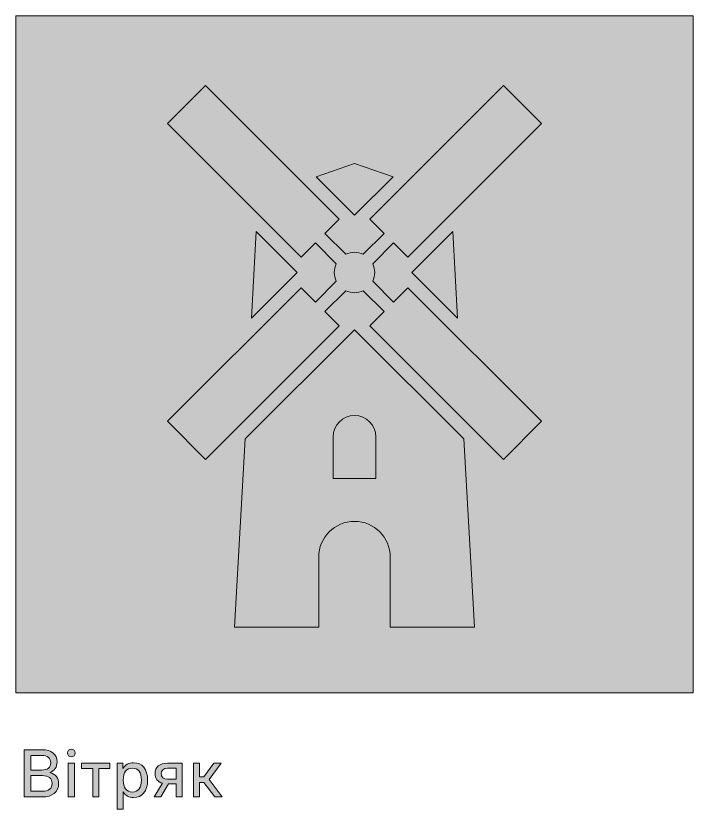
# Model space of a CAD drawing. Header units: millimetres. Extents: x -1334 to 1514, y -1037 to 10.
# Drawn here: x 333.7 to 433.7, y -279.2 to -162 of the extents above; entities that cross this region are included whole.
import ezdxf

# ---------------------------------------------------------------- set-up
doc = ezdxf.new("R2010")
doc.units = ezdxf.units.MM
doc.header["$MEASUREMENT"] = 0
doc.layers.add('bg', color=7, linetype='Continuous', lineweight=0)
doc.layers.add('icons', color=7, linetype='Continuous', lineweight=0)

# ---------------------------------------------------------------- blocks, each defined once
blk = doc.blocks.new('Block_46')
at = {"layer": 'icons', "true_color": 0x231f20, "transparency": 33554687}
h = blk.add_hatch(color=250, dxfattribs=at)
h.dxf.hatch_style = 2
edge = h.paths.add_edge_path()
edge.add_spline(control_points=[(337.62, -274.21), (337.62, -274.21), (335.89, -274.21), (335.89, -274.21), (335.89, -274.21), (335.89, -276.53), (335.89, -276.53), (335.89, -276.53), (337.62, -276.53), (337.62, -276.53), (338.53, -276.53), (339.06, -276.1), (339.06, -275.37), (339.06, -274.63), (338.53, -274.21), (337.62, -274.21)], knot_values=[0, 0, 0, 0, 1, 1, 1, 2, 2, 2, 3, 3, 3, 4, 4, 4, 5, 5, 5, 5], degree=3, periodic=0)
edge = h.paths.add_edge_path()
edge.add_spline(control_points=[(337.52, -271.25), (337.52, -271.25), (335.89, -271.25), (335.89, -271.25), (335.89, -271.25), (335.89, -273.41), (335.89, -273.41), (335.89, -273.41), (337.52, -273.41), (337.52, -273.41), (338.36, -273.41), (338.85, -273.02), (338.85, -272.33), (338.85, -271.64), (338.36, -271.25), (337.52, -271.25)], knot_values=[0, 0, 0, 0, 1, 1, 1, 2, 2, 2, 3, 3, 3, 4, 4, 4, 5, 5, 5, 5], degree=3, periodic=0)
edge = h.paths.add_edge_path()
edge.add_spline(control_points=[(334.94, -277.38), (334.94, -277.38), (334.94, -270.4), (334.94, -270.4), (334.94, -270.4), (337.59, -270.4), (337.59, -270.4), (338.94, -270.4), (339.79, -271.09), (339.79, -272.2), (339.79, -272.95), (339.39, -273.52), (338.73, -273.74), (339.55, -274.01), (340.02, -274.6), (340.02, -275.42), (340.02, -276.62), (339.09, -277.38), (337.62, -277.38), (337.62, -277.38), (334.94, -277.38), (334.94, -277.38)], knot_values=[0, 0, 0, 0, 1, 1, 1, 2, 2, 2, 3, 3, 3, 4, 4, 4, 5, 5, 5, 6, 6, 6, 7, 7, 7, 7], degree=3, periodic=0)
h = blk.add_hatch(color=250, dxfattribs=at)
h.dxf.hatch_style = 2
edge = h.paths.add_edge_path()
edge.add_spline(control_points=[(342.34, -277.38), (342.34, -277.38), (341.44, -277.38), (341.44, -277.38), (341.44, -277.38), (341.44, -272.4), (341.44, -272.4), (341.44, -272.4), (342.34, -272.4), (342.34, -272.4), (342.34, -272.4), (342.34, -277.38), (342.34, -277.38)], knot_values=[0, 0, 0, 0, 1, 1, 1, 2, 2, 2, 3, 3, 3, 4, 4, 4, 4], degree=3, periodic=0)
edge = h.paths.add_edge_path()
edge.add_spline(control_points=[(341.89, -270.31), (342.22, -270.31), (342.46, -270.54), (342.46, -270.87), (342.46, -271.2), (342.22, -271.45), (341.89, -271.45), (341.56, -271.45), (341.31, -271.2), (341.31, -270.87), (341.31, -270.54), (341.56, -270.31), (341.89, -270.31)], knot_values=[0, 0, 0, 0, 1, 1, 1, 2, 2, 2, 3, 3, 3, 4, 4, 4, 4], degree=3, periodic=0)
h = blk.add_hatch(color=250, dxfattribs=at)
h.dxf.hatch_style = 2
edge = h.paths.add_edge_path()
edge.add_spline(control_points=[(343.4, -272.4), (343.4, -272.4), (347.59, -272.4), (347.59, -272.4), (347.59, -272.4), (347.59, -273.16), (347.59, -273.16), (347.59, -273.16), (345.95, -273.16), (345.95, -273.16), (345.95, -273.16), (345.95, -277.38), (345.95, -277.38), (345.95, -277.38), (345.05, -277.38), (345.05, -277.38), (345.05, -277.38), (345.05, -273.16), (345.05, -273.16), (345.05, -273.16), (343.4, -273.16), (343.4, -273.16), (343.4, -273.16), (343.4, -272.4), (343.4, -272.4)], knot_values=[0, 0, 0, 0, 1, 1, 1, 2, 2, 2, 3, 3, 3, 4, 4, 4, 5, 5, 5, 6, 6, 6, 7, 7, 7, 8, 8, 8, 8], degree=3, periodic=0)
h = blk.add_hatch(color=250, dxfattribs=at)
h.dxf.hatch_style = 2
edge = h.paths.add_edge_path()
edge.add_spline(control_points=[(350.91, -273.12), (350.04, -273.12), (349.56, -273.73), (349.56, -274.89), (349.56, -276.03), (350.04, -276.65), (350.91, -276.65), (351.77, -276.65), (352.25, -276.03), (352.25, -274.89), (352.25, -273.74), (351.77, -273.12), (350.91, -273.12)], knot_values=[0, 0, 0, 0, 1, 1, 1, 2, 2, 2, 3, 3, 3, 4, 4, 4, 4], degree=3, periodic=0)
edge = h.paths.add_edge_path()
edge.add_spline(control_points=[(351.09, -272.32), (352.39, -272.32), (353.15, -273.25), (353.15, -274.89), (353.15, -276.52), (352.4, -277.46), (351.09, -277.46), (350.39, -277.46), (349.87, -277.17), (349.56, -276.63), (349.56, -276.63), (349.56, -279.17), (349.56, -279.17), (349.56, -279.17), (348.67, -279.17), (348.67, -279.17), (348.67, -279.17), (348.67, -272.4), (348.67, -272.4), (348.67, -272.4), (349.51, -272.4), (349.51, -272.4), (349.51, -272.4), (349.51, -273.19), (349.51, -273.19), (349.82, -272.63), (350.36, -272.32), (351.09, -272.32)], knot_values=[0, 0, 0, 0, 1, 1, 1, 2, 2, 2, 3, 3, 3, 4, 4, 4, 5, 5, 5, 6, 6, 6, 7, 7, 7, 8, 8, 8, 9, 9, 9, 9], degree=3, periodic=0)
h = blk.add_hatch(color=250, dxfattribs=at)
h.dxf.hatch_style = 2
edge = h.paths.add_edge_path()
edge.add_spline(control_points=[(357.36, -273.14), (357.36, -273.14), (356.08, -273.14), (356.08, -273.14), (355.48, -273.14), (355.15, -273.43), (355.15, -273.93), (355.15, -274.45), (355.48, -274.74), (356.08, -274.74), (356.08, -274.74), (357.36, -274.74), (357.36, -274.74), (357.36, -274.74), (357.36, -273.14), (357.36, -273.14)], knot_values=[0, 0, 0, 0, 1, 1, 1, 2, 2, 2, 3, 3, 3, 4, 4, 4, 5, 5, 5, 5], degree=3, periodic=0)
edge = h.paths.add_edge_path()
edge.add_spline(control_points=[(355.36, -275.36), (354.64, -275.17), (354.26, -274.66), (354.26, -273.91), (354.26, -272.95), (354.91, -272.4), (356.08, -272.4), (356.08, -272.4), (358.26, -272.4), (358.26, -272.4), (358.26, -272.4), (358.26, -277.38), (358.26, -277.38), (358.26, -277.38), (357.36, -277.38), (357.36, -277.38), (357.36, -277.38), (357.36, -275.44), (357.36, -275.44), (357.36, -275.44), (356.25, -275.44), (356.25, -275.44), (356.25, -275.44), (355.1, -277.38), (355.1, -277.38), (355.1, -277.38), (354.13, -277.38), (354.13, -277.38), (354.13, -277.38), (355.36, -275.36), (355.36, -275.36)], knot_values=[0, 0, 0, 0, 1, 1, 1, 2, 2, 2, 3, 3, 3, 4, 4, 4, 5, 5, 5, 6, 6, 6, 7, 7, 7, 8, 8, 8, 9, 9, 9, 10, 10, 10, 10], degree=3, periodic=0)
h = blk.add_hatch(color=250, dxfattribs=at)
h.dxf.hatch_style = 2
edge = h.paths.add_edge_path()
edge.add_spline(control_points=[(360.81, -275.22), (360.81, -275.22), (360.81, -277.38), (360.81, -277.38), (360.81, -277.38), (359.92, -277.38), (359.92, -277.38), (359.92, -277.38), (359.92, -272.4), (359.92, -272.4), (359.92, -272.4), (360.81, -272.4), (360.81, -272.4), (360.81, -272.4), (360.81, -274.4), (360.81, -274.4), (360.81, -274.4), (361.48, -274.4), (361.48, -274.4), (361.48, -274.4), (362.95, -272.4), (362.95, -272.4), (362.95, -272.4), (364, -272.4), (364, -272.4), (364, -272.4), (362.22, -274.81), (362.22, -274.81), (362.22, -274.81), (364.14, -277.38), (364.14, -277.38), (364.14, -277.38), (363.08, -277.38), (363.08, -277.38), (363.08, -277.38), (361.48, -275.22), (361.48, -275.22), (361.48, -275.22), (360.81, -275.22), (360.81, -275.22)], knot_values=[0, 0, 0, 0, 1, 1, 1, 2, 2, 2, 3, 3, 3, 4, 4, 4, 5, 5, 5, 6, 6, 6, 7, 7, 7, 8, 8, 8, 9, 9, 9, 10, 10, 10, 11, 11, 11, 12, 12, 12, 13, 13, 13, 13], degree=3, periodic=0)
at = {"layer": 'icons'}
for points, knots in [([(334.94, -277.38), (334.94, -277.38), (334.94, -270.4), (334.94, -270.4), (334.94, -270.4), (337.59, -270.4), (337.59, -270.4), (338.94, -270.4), (339.79, -271.09), (339.79, -272.2), (339.79, -272.95), (339.39, -273.52), (338.73, -273.74), (339.55, -274.01), (340.02, -274.6), (340.02, -275.42), (340.02, -276.62), (339.09, -277.38), (337.62, -277.38), (337.62, -277.38), (334.94, -277.38), (334.94, -277.38)], [0, 0, 0, 0, 1, 1, 1, 2, 2, 2, 3, 3, 3, 4, 4, 4, 5, 5, 5, 6, 6, 6, 7, 7, 7, 7]), ([(341.89, -270.31), (342.22, -270.31), (342.46, -270.54), (342.46, -270.87), (342.46, -271.2), (342.22, -271.45), (341.89, -271.45), (341.56, -271.45), (341.31, -271.2), (341.31, -270.87), (341.31, -270.54), (341.56, -270.31), (341.89, -270.31)], [0, 0, 0, 0, 1, 1, 1, 2, 2, 2, 3, 3, 3, 4, 4, 4, 4]), ([(337.52, -271.25), (337.52, -271.25), (335.89, -271.25), (335.89, -271.25), (335.89, -271.25), (335.89, -273.41), (335.89, -273.41), (335.89, -273.41), (337.52, -273.41), (337.52, -273.41), (338.36, -273.41), (338.85, -273.02), (338.85, -272.33), (338.85, -271.64), (338.36, -271.25), (337.52, -271.25)], [0, 0, 0, 0, 1, 1, 1, 2, 2, 2, 3, 3, 3, 4, 4, 4, 5, 5, 5, 5]), ([(342.34, -277.38), (342.34, -277.38), (341.44, -277.38), (341.44, -277.38), (341.44, -277.38), (341.44, -272.4), (341.44, -272.4), (341.44, -272.4), (342.34, -272.4), (342.34, -272.4), (342.34, -272.4), (342.34, -277.38), (342.34, -277.38)], [0, 0, 0, 0, 1, 1, 1, 2, 2, 2, 3, 3, 3, 4, 4, 4, 4]), ([(343.4, -272.4), (343.4, -272.4), (347.59, -272.4), (347.59, -272.4), (347.59, -272.4), (347.59, -273.16), (347.59, -273.16), (347.59, -273.16), (345.95, -273.16), (345.95, -273.16), (345.95, -273.16), (345.95, -277.38), (345.95, -277.38), (345.95, -277.38), (345.05, -277.38), (345.05, -277.38), (345.05, -277.38), (345.05, -273.16), (345.05, -273.16), (345.05, -273.16), (343.4, -273.16), (343.4, -273.16), (343.4, -273.16), (343.4, -272.4), (343.4, -272.4)], [0, 0, 0, 0, 1, 1, 1, 2, 2, 2, 3, 3, 3, 4, 4, 4, 5, 5, 5, 6, 6, 6, 7, 7, 7, 8, 8, 8, 8]), ([(351.09, -272.32), (352.39, -272.32), (353.15, -273.25), (353.15, -274.89), (353.15, -276.52), (352.4, -277.46), (351.09, -277.46), (350.39, -277.46), (349.87, -277.17), (349.56, -276.63), (349.56, -276.63), (349.56, -279.17), (349.56, -279.17), (349.56, -279.17), (348.67, -279.17), (348.67, -279.17), (348.67, -279.17), (348.67, -272.4), (348.67, -272.4), (348.67, -272.4), (349.51, -272.4), (349.51, -272.4), (349.51, -272.4), (349.51, -273.19), (349.51, -273.19), (349.82, -272.63), (350.36, -272.32), (351.09, -272.32)], [0, 0, 0, 0, 1, 1, 1, 2, 2, 2, 3, 3, 3, 4, 4, 4, 5, 5, 5, 6, 6, 6, 7, 7, 7, 8, 8, 8, 9, 9, 9, 9]), ([(355.36, -275.36), (354.64, -275.17), (354.26, -274.66), (354.26, -273.91), (354.26, -272.95), (354.91, -272.4), (356.08, -272.4), (356.08, -272.4), (358.26, -272.4), (358.26, -272.4), (358.26, -272.4), (358.26, -277.38), (358.26, -277.38), (358.26, -277.38), (357.36, -277.38), (357.36, -277.38), (357.36, -277.38), (357.36, -275.44), (357.36, -275.44), (357.36, -275.44), (356.25, -275.44), (356.25, -275.44), (356.25, -275.44), (355.1, -277.38), (355.1, -277.38), (355.1, -277.38), (354.13, -277.38), (354.13, -277.38), (354.13, -277.38), (355.36, -275.36), (355.36, -275.36)], [0, 0, 0, 0, 1, 1, 1, 2, 2, 2, 3, 3, 3, 4, 4, 4, 5, 5, 5, 6, 6, 6, 7, 7, 7, 8, 8, 8, 9, 9, 9, 10, 10, 10, 10]), ([(360.81, -275.22), (360.81, -275.22), (360.81, -277.38), (360.81, -277.38), (360.81, -277.38), (359.92, -277.38), (359.92, -277.38), (359.92, -277.38), (359.92, -272.4), (359.92, -272.4), (359.92, -272.4), (360.81, -272.4), (360.81, -272.4), (360.81, -272.4), (360.81, -274.4), (360.81, -274.4), (360.81, -274.4), (361.48, -274.4), (361.48, -274.4), (361.48, -274.4), (362.95, -272.4), (362.95, -272.4), (362.95, -272.4), (364, -272.4), (364, -272.4), (364, -272.4), (362.22, -274.81), (362.22, -274.81), (362.22, -274.81), (364.14, -277.38), (364.14, -277.38), (364.14, -277.38), (363.08, -277.38), (363.08, -277.38), (363.08, -277.38), (361.48, -275.22), (361.48, -275.22), (361.48, -275.22), (360.81, -275.22), (360.81, -275.22)], [0, 0, 0, 0, 1, 1, 1, 2, 2, 2, 3, 3, 3, 4, 4, 4, 5, 5, 5, 6, 6, 6, 7, 7, 7, 8, 8, 8, 9, 9, 9, 10, 10, 10, 11, 11, 11, 12, 12, 12, 13, 13, 13, 13]), ([(350.91, -273.12), (350.04, -273.12), (349.56, -273.73), (349.56, -274.89), (349.56, -276.03), (350.04, -276.65), (350.91, -276.65), (351.77, -276.65), (352.25, -276.03), (352.25, -274.89), (352.25, -273.74), (351.77, -273.12), (350.91, -273.12)], [0, 0, 0, 0, 1, 1, 1, 2, 2, 2, 3, 3, 3, 4, 4, 4, 4]), ([(357.36, -273.14), (357.36, -273.14), (356.08, -273.14), (356.08, -273.14), (355.48, -273.14), (355.15, -273.43), (355.15, -273.93), (355.15, -274.45), (355.48, -274.74), (356.08, -274.74), (356.08, -274.74), (357.36, -274.74), (357.36, -274.74), (357.36, -274.74), (357.36, -273.14), (357.36, -273.14)], [0, 0, 0, 0, 1, 1, 1, 2, 2, 2, 3, 3, 3, 4, 4, 4, 5, 5, 5, 5]), ([(337.62, -274.21), (337.62, -274.21), (335.89, -274.21), (335.89, -274.21), (335.89, -274.21), (335.89, -276.53), (335.89, -276.53), (335.89, -276.53), (337.62, -276.53), (337.62, -276.53), (338.53, -276.53), (339.06, -276.1), (339.06, -275.37), (339.06, -274.63), (338.53, -274.21), (337.62, -274.21)], [0, 0, 0, 0, 1, 1, 1, 2, 2, 2, 3, 3, 3, 4, 4, 4, 5, 5, 5, 5])]:
    blk.add_open_spline(points, degree=3, knots=knots, dxfattribs=at)
blk = doc.blocks.new('Block_84')
at = {"layer": 'icons'}
for points in [[(383.7, -191.45), (383.7, -191.45), (383.7, -191.45), (383.7, -191.45), (389.39, -185.76), (383.7, -183.79), (378.02, -185.76), (383.7, -191.45)], [(368.51, -206.64), (375.25, -199.9), (369.18, -193.84)], [(398.9, -206.64), (398.23, -193.84), (392.16, -199.9)]]:
    blk.add_lwpolyline(points, close=True, dxfattribs=at)
for points, knots in [([(391.59, -202.16), (391.59, -202.16), (389.48, -204.27), (389.48, -204.27), (389.48, -204.27), (386.4, -201.19), (386.4, -201.19), (386.79, -200.38), (386.79, -199.43), (386.4, -198.62), (386.4, -198.62), (389.48, -195.54), (389.48, -195.54), (389.48, -195.54), (391.59, -197.65), (391.59, -197.65), (391.59, -197.65), (411.33, -177.92), (411.33, -177.92), (411.33, -177.92), (405.69, -172.28), (405.69, -172.28), (405.69, -172.28), (385.96, -192.01), (385.96, -192.01), (385.96, -192.01), (388.07, -194.13), (388.07, -194.13), (388.07, -194.13), (384.99, -197.21), (384.99, -197.21), (384.18, -196.82), (383.23, -196.82), (382.42, -197.21), (382.42, -197.21), (379.34, -194.13), (379.34, -194.13), (379.34, -194.13), (381.45, -192.01), (381.45, -192.01), (381.45, -192.01), (361.72, -172.28), (361.72, -172.28), (361.72, -172.28), (356.08, -177.92), (356.08, -177.92), (356.08, -177.92), (375.81, -197.65), (375.81, -197.65), (375.81, -197.65), (377.93, -195.54), (377.93, -195.54), (377.93, -195.54), (381.01, -198.62), (381.01, -198.62), (380.62, -199.43), (380.62, -200.38), (381.01, -201.19), (381.01, -201.19), (377.93, -204.27), (377.93, -204.27), (377.93, -204.27), (375.81, -202.16), (375.81, -202.16), (375.81, -202.16), (356.08, -221.89), (356.08, -221.89), (356.08, -221.89), (361.72, -227.53), (361.72, -227.53), (361.72, -227.53), (381.45, -207.79), (381.45, -207.79), (381.45, -207.79), (379.34, -205.68), (379.34, -205.68), (379.34, -205.68), (382.42, -202.6), (382.42, -202.6), (383.23, -202.99), (384.18, -202.99), (384.99, -202.6), (384.99, -202.6), (388.07, -205.68), (388.07, -205.68), (388.07, -205.68), (385.96, -207.79), (385.96, -207.79), (385.96, -207.79), (405.69, -227.53), (405.69, -227.53), (405.69, -227.53), (411.33, -221.89), (411.33, -221.89), (411.33, -221.89), (391.59, -202.16), (391.59, -202.16)], [0, 0, 0, 0, 1, 1, 1, 2, 2, 2, 3, 3, 3, 4, 4, 4, 5, 5, 5, 6, 6, 6, 7, 7, 7, 8, 8, 8, 9, 9, 9, 10, 10, 10, 11, 11, 11, 12, 12, 12, 13, 13, 13, 14, 14, 14, 15, 15, 15, 16, 16, 16, 17, 17, 17, 18, 18, 18, 19, 19, 19, 20, 20, 20, 21, 21, 21, 22, 22, 22, 23, 23, 23, 24, 24, 24, 25, 25, 25, 26, 26, 26, 27, 27, 27, 28, 28, 28, 29, 29, 29, 30, 30, 30, 31, 31, 31, 32, 32, 32, 32]), ([(383.7, -208.37), (383.7, -208.37), (383.7, -208.37), (383.7, -208.37), (383.7, -208.37), (367.57, -224.49), (367.57, -224.49), (367.57, -224.49), (365.96, -252.28), (365.96, -252.28), (365.96, -252.28), (378.42, -252.28), (378.42, -252.28), (378.42, -252.28), (378.42, -241.95), (378.42, -241.95), (378.42, -239.03), (380.78, -236.67), (383.7, -236.67), (383.7, -236.67), (383.7, -236.67), (383.7, -236.67), (386.62, -236.67), (388.98, -239.03), (388.98, -241.95), (388.98, -241.95), (388.98, -252.28), (388.98, -252.28), (388.98, -252.28), (401.44, -252.28), (401.44, -252.28), (401.44, -252.28), (399.83, -224.49), (399.83, -224.49), (399.83, -224.49), (383.7, -208.37), (383.7, -208.37)], [0, 0, 0, 0, 1, 1, 1, 2, 2, 2, 3, 3, 3, 4, 4, 4, 5, 5, 5, 6, 6, 6, 7, 7, 7, 8, 8, 8, 9, 9, 9, 10, 10, 10, 11, 11, 11, 12, 12, 12, 12]), ([(386.87, -230.35), (386.87, -230.35), (380.54, -230.35), (380.54, -230.35), (380.54, -230.35), (380.54, -224.19), (380.54, -224.19), (380.54, -222.44), (381.95, -221.03), (383.7, -221.02), (383.7, -221.02), (383.7, -221.02), (383.7, -221.02), (385.45, -221.02), (386.87, -222.44), (386.87, -224.19), (386.87, -224.19), (386.87, -230.35), (386.87, -230.35)], [0, 0, 0, 0, 1, 1, 1, 2, 2, 2, 3, 3, 3, 4, 4, 4, 5, 5, 5, 6, 6, 6, 6])]:
    blk.add_open_spline(points, degree=3, knots=knots, dxfattribs=at)
blk = doc.blocks.new('Block_83')
at = {"layer": 'icons'}
blk.add_blockref('Block_84', (0, 0), dxfattribs=at)
blk = doc.blocks.new('Block_82')
at = {"layer": 'icons'}
blk.add_blockref('Block_83', (0, 0), dxfattribs=at)
blk = doc.blocks.new('Block_81')
at = {"layer": 'icons'}
blk.add_blockref('Block_82', (0, 0), dxfattribs=at)

msp = doc.modelspace()

# ---------------------------------------------------------------- hatches: boundary and pattern name
at = {"layer": 'bg', "true_color": 0x592d2c, "transparency": 33554687}
h = msp.add_hatch(color=29, dxfattribs=at)
h.dxf.hatch_style = 2
h.paths.add_polyline_path([(433.7, -262), (333.7, -262), (333.7, -162), (433.7, -162)])

# ---------------------------------------------------------------- linework, layer by layer
at = {"layer": 'bg'}
msp.add_lwpolyline([(433.7, -262), (333.7, -262), (333.7, -162), (433.7, -162)], close=True, dxfattribs=at)

# ---------------------------------------------------------------- block references
at = {"layer": 'icons'}
for name in ['Block_81', 'Block_46']:
    msp.add_blockref(name, (0, 0), dxfattribs=at)

doc.saveas('drawing.dxf')
